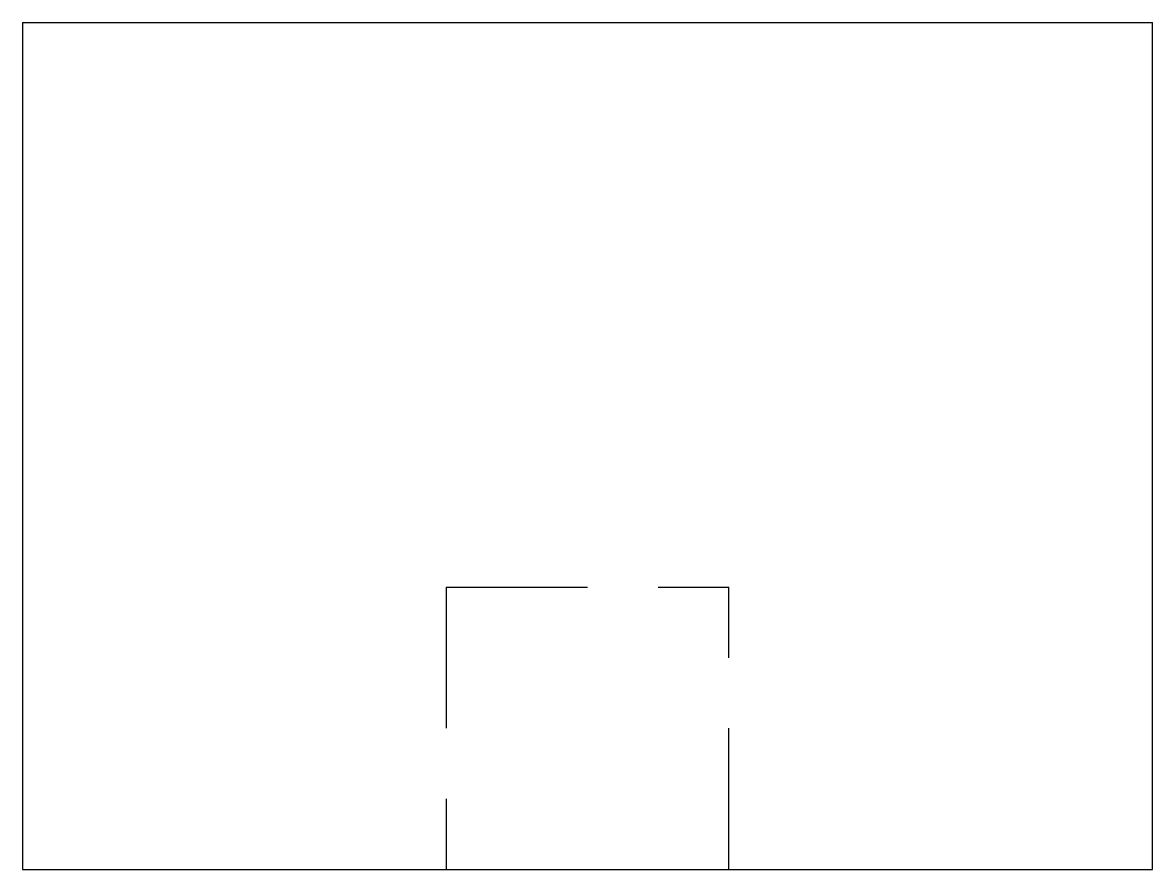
# Model space of a CAD drawing. Header units: metres. Extents: x -2 to 2, y -1.5 to 1.5.
import ezdxf

# ---------------------------------------------------------------- set-up
doc = ezdxf.new("R2010")
doc.units = ezdxf.units.M
doc.linetypes.add('DASHED', pattern=[0.75, 0.5, -0.25])
doc.layers.add('EXPORT-OCULTAS', color=7, linetype='DASHED')
doc.layers.add('EXPORT-PERFIL', color=7, linetype='CONTINUOUS')

msp = doc.modelspace()

# ---------------------------------------------------------------- linework, layer by layer
at = {"layer": 'EXPORT-OCULTAS'}
for p, q in [((-0.5, -0.5), (0.5, -0.5)), ((-0.5, -0.5), (-0.5, -1.5)), ((0.5, -1.5), (0.5, -0.5))]:
    msp.add_line(p, q, dxfattribs=at)
at = {"layer": 'EXPORT-PERFIL'}
for p, q in [((-2, 1.5), (2, 1.5)), ((-2, 1.5), (-2, -1.5)), ((2, -1.5), (2, 1.5)), ((-2, -1.5), (2, -1.5))]:
    msp.add_line(p, q, dxfattribs=at)

doc.saveas('drawing.dxf')
